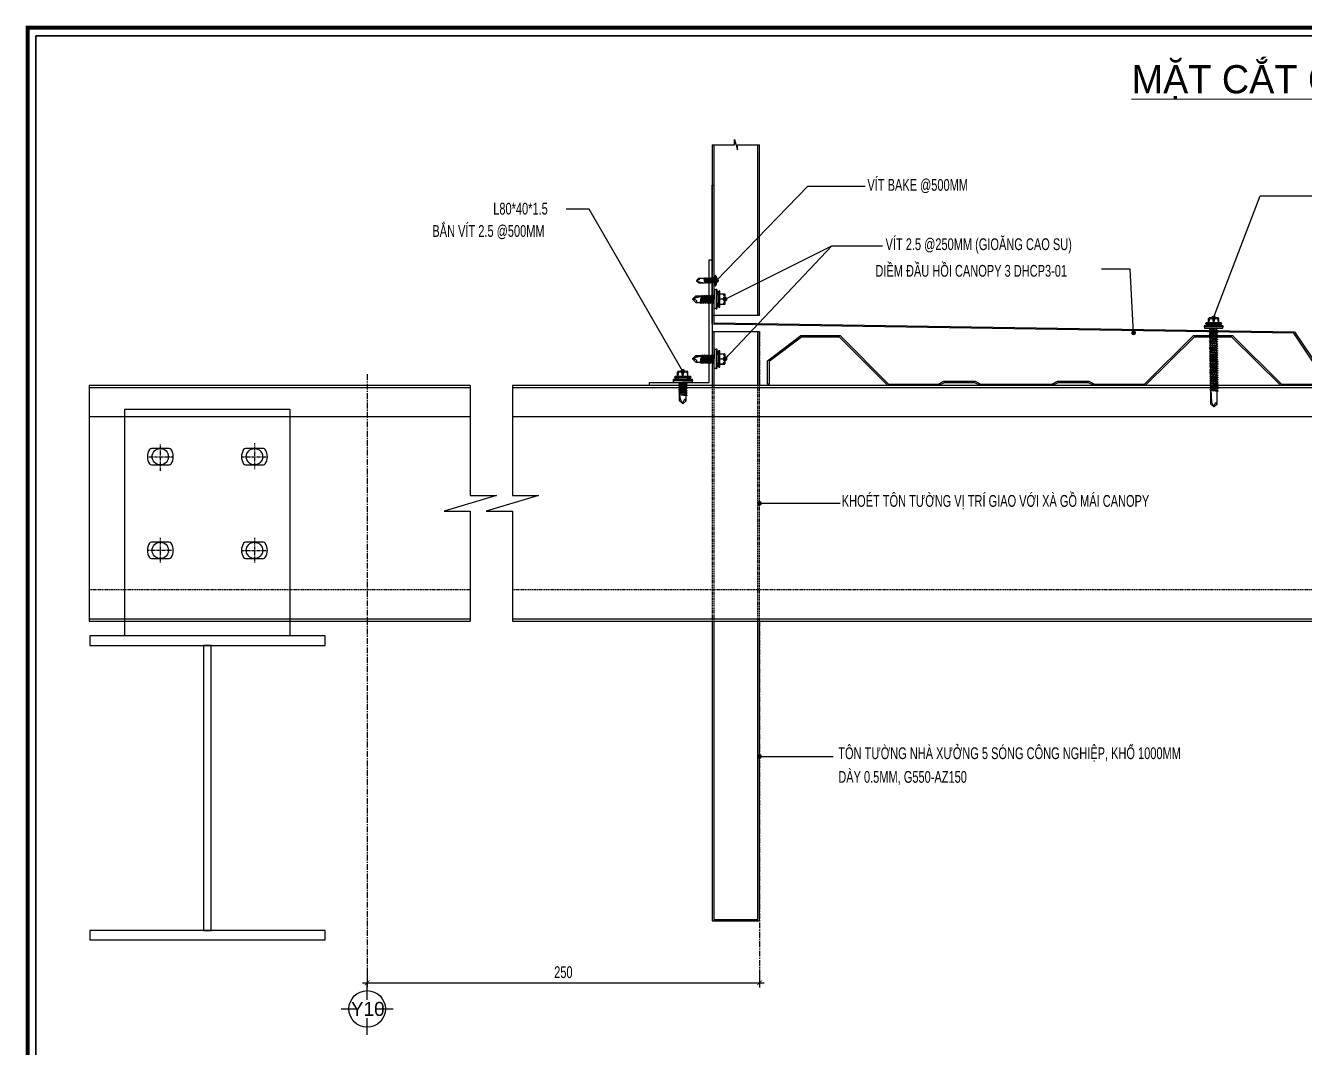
# Model space of a CAD drawing. Header units: inches. Extents: x 2 to 32666, y -5537 to 22.
# Drawn here: x 19033.9 to 19305.5, y -4350.1 to -4133.2 of the extents above; entities that cross this region are included whole.
import ezdxf
from ezdxf.enums import TextEntityAlignment as Align

# ---------------------------------------------------------------- set-up
doc = ezdxf.new("R2010")
doc.units = ezdxf.units.IN
doc.header["$MEASUREMENT"] = 0
for name, pattern in [('CENTER', [2, 1.25, -0.25, 0.25, -0.25]), ('CENTER2', [1.125, 0.75, -0.125, 0.125, -0.125]), ('DASHED2', [0.375, 0.25, -0.125]), ('HIDDEN', [0.375, 0.25, -0.125])]:
    doc.linetypes.add(name, pattern=pattern)
doc.layers.get('Defpoints').update_dxf_attribs({"lineweight": 9})
for name, color, linetype in [('1', 1, 'Continuous'), ('2', 2, 'Continuous'), ('3', 3, 'Continuous'), ('4', 4, 'Continuous'), ('6', 6, 'Continuous'), ('7', 7, 'Continuous'), ('8', 8, 'Continuous'), ('9', 9, 'Continuous'), ('BAO KHUNG', 31, 'Continuous'), ('Co ban', 2, 'Continuous'), ('DIM', 8, 'Continuous'), ('Kyhieu', 7, 'Continuous'), ('STRUCTURE', 1, 'Continuous'), ('Tim truc', 8, 'Continuous')]:
    doc.layers.add(name, color=color, linetype=linetype)
doc.layers.add('_TEXT', color=3, linetype='Continuous', lineweight=13)
doc.layers.add('Cover text', color=7, linetype='Continuous', true_color=0x52370f)
doc.styles.add('AVO', font='VAVOB.TTF')
doc.styles.add('ST1', font='vnshx.shx', dxfattribs={"width": 0.7})
doc.styles.add('ST1H', font='vnshxh.shx', dxfattribs={"width": 0.7})
doc.styles.add('ST3', font='VHAVANB.TTF')
doc.styles.add('TIEU DE', font='Vharialn.ttf')
doc.dimstyles.new('3', dxfattribs={"dimtxt": 2.5, "dimasz": 1, "dimexe": 1, "dimexo": 0, "dimgap": 1, "dimtad": 1, "dimdec": 0, "dimlfac": 3, "dimzin": 0, "dimdsep": 46, "dimtxsty": 'ST1', "dimblk": 'ARCHTICK', "dimcen": 1, "dimdle": 1, "dimclrd": 8, "dimclre": 8, "dimclrt": 3, "dimadec": 0, "dimazin": 0, "dimtfac": 1, "dimtdec": 0, "dimtix": 1, "dimtofl": 0, "dimtmove": 1, "dimatfit": 3, "dimldrblk": 'DOT', "dimfxl": 0.18, "dimtfill": 1, "dimtolj": 1, "dimtzin": 0, "dimlwd": -1, "dimlwe": -1, "dimarcsym": 2})

# ---------------------------------------------------------------- blocks, each defined once
blk = doc.blocks.new('kt kien truc 1')
at = {"layer": '7', "color": 147, "linetype": 'Continuous'}
blk.add_lwpolyline([(12.33, 57.61), (581.67, 57.61), (581.67, 409.19), (12.33, 409.19)], close=True, dxfattribs=at)
at = {"layer": 'BAO KHUNG', "color": 167, "linetype": 'Continuous', "const_width": 0.871}
blk.add_lwpolyline([(10.59, 9.07), (583.41, 9.07), (583.41, 410.93), (10.59, 410.93)], close=True, dxfattribs=at)
at = {"layer": 'Cover text', "ltscale": 0.5, "style": 'TIEU DE'}
for tag, p in [('STT', (555.05, 15.58)), ('TENBANVE', (45.93, 14.6))]:
    blk.add_attdef(tag, text='', height=2, dxfattribs=at).set_placement(p, align=Align.MIDDLE_CENTER)
blk = doc.blocks.new('TRUCVP')
at = {"layer": 'Kyhieu', "color": 1, "linetype": 'Continuous'}
for points in [[(0, 17.5), (0, 50)], [(-50, 0), (-17.5, 0)], [(0, -50), (0, -17.5)], [(17.5, 0), (50, 0)]]:
    blk.add_lwpolyline(points, dxfattribs=at)
at = {"layer": 'Kyhieu', "color": 40, "linetype": 'Continuous'}
blk.add_circle((0, 0), 35, dxfattribs=at)
blk = doc.blocks.new('_ArchTick')
at = {"color": 0, "linetype": 'ByBlock', "const_width": 0.15}
blk.add_lwpolyline([(-0.5, -0.5), (0.5, 0.5)], dxfattribs=at)
blk = doc.blocks.new('*D6379')
at = {"layer": 'Defpoints', "color": 0, "transparency": 16777216}
for p in [(19106.46, -4333.59), (19189.8, -4333.59), (19189.8, -4336.43)]:
    blk.add_point(p, dxfattribs=at)
at = {"layer": 'DIM', "color": 8, "linetype": 'Continuous', "transparency": 16777216}
for p, q in [((19106.46, -4333.59), (19106.46, -4337.43)), ((19189.8, -4333.59), (19189.8, -4337.43)), ((19105.46, -4336.43), (19190.8, -4336.43))]:
    blk.add_line(p, q, dxfattribs=at)
at = {"layer": 'DIM', "color": 8, "transparency": 16777216, "rotation": 180}
blk.add_blockref('_ArchTick', (19106.46, -4336.43), dxfattribs=at)
at = {"layer": 'DIM', "color": 8, "transparency": 16777216}
blk.add_blockref('_ArchTick', (19189.8, -4336.43), dxfattribs=at)
at = {"layer": 'DIM', "color": 3, "transparency": 16777216, "insert": (19148.13, -4334.18), "char_height": 2.5, "attachment_point": 5, "style": 'ST1', "bg_fill": 3, "box_fill_scale": 1.25, "bg_fill_color": 256, "bg_fill_true_color": 13158600, "bg_fill_transparency": 0}
blk.add_mtext('\\A1;250', dxfattribs=at)
blk = doc.blocks.new('_Dot')
at = {"color": 0, "linetype": 'ByBlock', "lineweight": -2}
blk.add_line((-0.5, 0), (-1, 0), dxfattribs=at)
at = {"color": 0, "linetype": 'ByBlock', "const_width": 0.5}
blk.add_lwpolyline([(-0.25, 0, 1), (0.25, 0, 1)], format="xyb", close=True, dxfattribs=at)
blk = doc.blocks.new('HFR-1')
at = {"layer": 'STRUCTURE', "color": 1, "linetype": 'Continuous'}
for p, q in [((-5.5, 0), (5.5, 0)), ((-5.2, 0.8), (-3.4, 1.5)), ((5.2, 0.8), (3.4, 1.5)), ((-2.4, -1.2), (-3, -1.6)), ((-3, -1.6), (-2.4, -1.9)), ((-2.4, -1.9), (-3, -2.3)), ((-3, -2.3), (-2.4, -2.6)), ((-2.4, -2.6), (-3, -3)), ((-3, -3), (-2.4, -3.3)), ((-2.4, -3.3), (-3, -3.7)), ((-3, -3.7), (-2.4, -4.1)), ((-2.4, -4.1), (-3, -4.4)), ((-3, -4.4), (-2.4, -4.8)), ((-2.4, -4.8), (-3, -5.1)), ((-3, -5.1), (-2.4, -5.5)), ((-2.4, -5.5), (-3, -5.8)), ((-3, -5.8), (-2.4, -6.2)), ((-2.4, -6.2), (-3, -6.6)), ((-3, -6.6), (-2.4, -6.9)), ((-2.4, -6.9), (-3, -7.3)), ((-3, -7.3), (-2.4, -7.6)), ((-2.4, -7.6), (-3, -8)), ((-3, -8), (-2.4, -8.3)), ((-2.4, -8.3), (-3, -8.7)), ((-3, -8.7), (-2.4, -9)), ((-2.4, -9), (-3, -9.4)), ((-3, -9.4), (-2.4, -9.7)), ((-2.4, -9.7), (-3, -10.1)), ((-3, -10.1), (-2.4, -10.5)), ((-2.4, -10.5), (-3, -10.8)), ((-3, -10.8), (-2.4, -11.2)), ((-2.4, -11.2), (-3, -11.5)), ((-3, -11.5), (-2.4, -11.9)), ((-2.9, -1.6), (2.9, -1.4)), ((-2.9, -2.3), (2.9, -2.1)), ((-2.9, -3), (2.9, -2.8)), ((-2.9, -3.7), (2.9, -3.6)), ((-2.9, -4.4), (2.9, -4.3)), ((-2.9, -5.1), (2.9, -5)), ((-2.9, -5.9), (2.9, -5.7)), ((-2.9, -6.6), (2.9, -6.4)), ((-2.9, -7.3), (2.9, -7.1)), ((-2.9, -8), (2.9, -7.8)), ((-2.9, -8.7), (2.9, -8.5)), ((-2.9, -9.4), (2.9, -9.2)), ((-2.9, -10.1), (1.5, -10)), ((-2.9, -10.8), (1.3, -10.7)), ((-2.9, -11.5), (0.9, -11.4)), ((-2.5, -17.4), (-2.5, -11.8)), ((2.4, -1.1), (-2.4, -1.2)), ((2.4, -1.8), (-2.4, -1.9)), ((-2.4, -1.9), (2.4, -1.8)), ((-2.4, -2.6), (2.4, -2.5)), ((2.4, -2.5), (-2.4, -2.6)), ((-2.4, -3.3), (2.4, -3.2)), ((2.4, -3.2), (-2.4, -3.3)), ((-2.4, -4.1), (2.4, -3.9)), ((2.4, -3.9), (-2.4, -4.1)), ((-2.4, -4.8), (2.4, -4.6)), ((2.4, -4.6), (-2.4, -4.8)), ((-2.4, -5.5), (2.4, -5.3)), ((2.4, -5.3), (-2.4, -5.5)), ((-2.4, -6.2), (2.4, -6)), ((2.4, -6), (-2.4, -6.2)), ((-2.4, -6.9), (2.4, -6.8)), ((2.4, -6.8), (-2.4, -6.9)), ((-2.4, -7.6), (2.4, -7.5)), ((2.4, -7.5), (-2.4, -7.6)), ((-2.4, -8.3), (2.4, -8.2)), ((2.4, -8.2), (-2.4, -8.3)), ((-2.4, -9), (2.4, -8.9)), ((2.4, -8.9), (-2.4, -9)), ((-2.4, -9.7), (2.4, -9.6)), ((2.4, -9.6), (-2.4, -9.7)), ((1.4, -10.3), (-2.4, -10.5)), ((-2.4, -10.5), (1.4, -10.3)), ((-2.4, -11.2), (1.1, -11.1)), ((1.1, -11.1), (-2.4, -11.2)), ((-2.4, -11.9), (0.4, -11.8)), ((1.6, -16.1), (2.3, -10.2)), ((2.2, -10), (2.9, -10)), ((2.2, -11), (2.4, -11)), ((2.4, -11), (2.2, -11)), ((2.2, -11.4), (2.9, -11.4)), ((2.2, -11.7), (2.4, -11.7)), ((2.4, -10.3), (2.3, -10.3)), ((2.3, -10.3), (2.4, -10.3)), ((2.3, -10.7), (2.9, -10.7)), ((2.9, -1.4), (2.4, -1.1)), ((2.4, -1.8), (2.9, -1.4)), ((2.9, -2.1), (2.4, -1.8)), ((2.4, -2.5), (2.9, -2.1)), ((2.9, -2.8), (2.4, -2.5)), ((2.4, -3.2), (2.9, -2.8)), ((2.9, -3.6), (2.4, -3.2)), ((2.4, -3.9), (2.9, -3.6)), ((2.9, -4.3), (2.4, -3.9)), ((2.4, -4.6), (2.9, -4.3)), ((2.9, -5), (2.4, -4.6)), ((2.4, -5.3), (2.9, -5)), ((2.9, -5.7), (2.4, -5.3)), ((2.4, -6), (2.9, -5.7)), ((2.9, -6.4), (2.4, -6)), ((2.4, -6.8), (2.9, -6.4)), ((2.9, -7.1), (2.4, -6.8)), ((2.4, -7.5), (2.9, -7.1)), ((2.9, -7.8), (2.4, -7.5)), ((2.4, -8.2), (2.9, -7.8)), ((2.9, -8.5), (2.4, -8.2)), ((2.4, -8.9), (2.9, -8.5)), ((2.9, -9.2), (2.4, -8.9)), ((2.4, -9.6), (2.9, -9.2)), ((2.9, -10), (2.4, -9.6)), ((2.4, -10.3), (2.9, -10)), ((2.9, -10.7), (2.4, -10.3)), ((2.4, -11), (2.9, -10.7)), ((2.9, -11.4), (2.4, -11)), ((2.4, -11.7), (2.9, -11.4)), ((2.5, -17.4), (2.5, -11.7)), ((-2.5, -17.4), (-2, -16.7)), ((-2.5, -17.4), (-0.2, -19.7)), ((-1, -16.7), (0.2, -19.7)), ((0.1, -19.4), (1.2, -17.3)), ((0.2, -19.7), (2.5, -17.4))]:
    blk.add_line(p, q, dxfattribs=at)
at = {"layer": 'STRUCTURE', "color": 1, "linetype": 'Continuous', "ltscale": 8}
for p in [(-3.4, 1.5), (3.4, 1.5)]:
    blk.add_line(p, (0, 1.5), dxfattribs=at)
at = {"layer": 'STRUCTURE', "color": 1, "linetype": 'DASHED2'}
for p in [(-1.9, 1.5), (1.9, 1.5)]:
    blk.add_line(p, (0, 0), dxfattribs=at)
at = {"layer": 'STRUCTURE', "color": 1, "linetype": 'Continuous', "ltscale": 8}
for centre, start, end in [((-4.7, 0.2), 130.41, 194.8062), ((4.7, 0.2), 345.1938, 49.59)]:
    blk.add_arc(centre, 0.801, start, end, dxfattribs=at)
at = {"layer": 'STRUCTURE', "color": 1, "linetype": 'Continuous'}
for centre, radius, start, end in [((-7.3, -9), 9.14, 58.065, 78.8402), ((5.1, -3.8), 3.83, 84.2039, 134.3621), ((-0.5, -10.1), 1.93, 296.6041, 355.3922), ((1.9, -10.3), 0.444, 15.9762, 172.6971), ((-1.5, -17.1), 0.59, 34.2302, 144.5641), ((0, -19.4), 0.331, 231.6348, 305.4287), ((-0.6, -16), 2.2, 324.0048, 357.8268)]:
    blk.add_arc(centre, radius, start, end, dxfattribs=at)
blk = doc.blocks.new('Short_Self_drilling')
at = {"layer": 'STRUCTURE', "color": 1, "linetype": 'Continuous'}
for p, q in [((6.43, 1.74), (-6.43, 1.73)), ((5.14, 3.76), (-5.14, 3.75)), ((-2.57, 2.9), (-5.14, 2.9)), ((-3.43, 3.75), (-3.43, 6.75)), ((3, 7.19), (-3, 7.18)), ((2.57, 2.9), (-2.57, 2.9)), ((-2.14, 2.8), (-2.14, 2.9)), ((6.25, 0), (0, 0)), ((2.15, 2.8), (2.15, 2.9)), ((2.16, -0.5), (2.15, 0.01)), ((5.14, 2.9), (2.57, 2.9)), ((3.43, 3.76), (3.42, 6.76)), ((2.99, -1.17), (-2.7, -0.23)), ((2.99, -2.7), (-2.7, -1.76)), ((2.99, -4.23), (-2.7, -3.28)), ((2.99, -5.75), (-2.7, -4.81)), ((2.99, -7.28), (-2.7, -6.33)), ((-1.91, -7.99), (-2.7, -7.86)), ((-2.14, -1.38), (-2.14, -0.87)), ((-2.14, -2.91), (-2.14, -2.39)), ((-2.14, -4.43), (-2.14, -3.92)), ((-2.13, -5.96), (-2.14, -5.44)), ((-2.14, -12.33), (-2.14, -8.48)), ((-2.13, -7.49), (-2.13, -6.97)), ((3, -8.8), (-1.14, -8.12)), ((2.16, -2.03), (2.16, -1.51)), ((2.16, -3.55), (2.16, -3.04)), ((2.16, -5.08), (2.16, -4.56)), ((2.16, -6.6), (2.16, -6.09)), ((2.16, -8.13), (2.16, -7.61)), ((2.15, -12.31), (2.15, -9.14))]:
    blk.add_line(p, q, dxfattribs=at)
blk.add_lwpolyline([(6.43, 1.31), (6.43, 1.74), (2.14, 2.81), (-2.14, 2.8), (-6.43, 1.73), (-6.43, 1.3)], close=True, dxfattribs=at)
for points in [[(-6.43, 1.3, -0.088869), (-6.25, 0), (0, 0)], [(-0.13, 3.76), (-0.33, 6.23, 0.338878), (-3.14, 6.23), (-3.33, 3.75)], [(3.3, 3.76), (3.1, 6.23, 0.338878), (0.29, 6.23), (0.1, 3.76)], [(-0.08, -14.04), (-1.04, -12.24, -0.148657), (-1.4, -11.2), (-1.95, -7.72, -0.815006), (-1.21, -7.77, 0.150833), (-0.85, -8.68)], [(2.15, -12.31), (0.17, -14.24, -0.333596), (-0.17, -14.24), (-2.14, -12.33)], [(2.15, -12.31), (1.71, -11.7, 0.52242), (0.88, -11.71), (-0.17, -14.24)]]:
    blk.add_lwpolyline(points, format="xyb", dxfattribs=at)
for points in [[(2.99, -1.17), (2.16, -1.51), (-2.14, -0.85), (-2.7, -0.23), (-2.36, 0)], [(2.99, -2.7), (2.16, -3.04), (-2.14, -2.37), (-2.7, -1.76), (-2.14, -1.38), (2.16, -2.03), (2.99, -2.7)], [(2.99, -4.23), (2.16, -4.56), (-2.14, -3.9), (-2.7, -3.28), (-2.14, -2.91), (2.16, -3.55), (2.99, -4.23)], [(2.99, -5.75), (2.16, -6.09), (-2.14, -5.43), (-2.7, -4.81), (-2.14, -4.43), (2.16, -5.08), (2.99, -5.75)], [(2.99, -7.28), (2.16, -7.62), (-2.14, -6.95), (-2.7, -6.33), (-2.13, -5.96), (2.16, -6.6), (2.99, -7.28)], [(-1.82, -8.53), (-2.14, -8.48), (-2.7, -7.86), (-2.13, -7.49), (-1.83, -7.53)], [(-1.26, -7.62), (2.16, -8.13), (3, -8.8)], [(-1.18, 0), (2.16, -0.5), (2.99, -1.17)], [(3, -8.8), (2.16, -9.14), (-0.85, -8.68)]]:
    blk.add_lwpolyline(points, dxfattribs=at)
for centre, radius, start, end in [((-4.99, 3.32), 0.455, 109.79487, 250.26739), ((-3, 6.75), 0.429, 90.03113, 180.03113), ((3, 6.76), 0.429, 0.03113, 90.03113), ((5.07, 3.33), 0.435, 279.72757, 80.33469), ((9.99, 0.17), 3.74, 162.29632, 182.61031)]:
    blk.add_arc(centre, radius, start, end, dxfattribs=at)
blk = doc.blocks.new('A$C26A6701F')
at = {"layer": 'STRUCTURE', "color": 1, "linetype": 'Continuous'}
for p, q in [((0, 17.21), (1.33, 17.54)), ((0, 17.08), (0, 17.21)), ((0, 17.21), (4, 17.21)), ((4, 17.08), (0, 17.08)), ((3.94, 16.71), (0.06, 16.71)), ((0.4, 17.84), (3.6, 17.84)), ((0.4, 17.57), (1.2, 17.57)), ((0.93, 17.84), (0.93, 18.77)), ((0.97, 17.84), (1.03, 18.61)), ((1.07, 18.91), (2.93, 18.91)), ((1.19, 16.71), (1.14, 16.67)), ((1.14, 16.67), (1.4, 16.71)), ((1.14, 16.67), (1.4, 16.56)), ((1.14, 16.2), (2.91, 16.47)), ((1.4, 16.4), (1.14, 16.2)), ((1.2, 17.57), (2.8, 17.57)), ((1.33, 17.54), (1.33, 17.57)), ((1.33, 17.54), (2.67, 17.54)), ((1.4, 16.56), (2.42, 16.71)), ((2.71, 16.59), (1.4, 16.4)), ((1.4, 16.4), (1.4, 16.56)), ((1.91, 18.61), (1.97, 17.84)), ((2.04, 17.84), (2.1, 18.61)), ((2.67, 17.54), (2.67, 17.57)), ((2.67, 17.54), (4, 17.21)), ((2.71, 16.59), (2.71, 16.71)), ((2.71, 16.59), (2.91, 16.47)), ((2.73, 16.28), (2.91, 16.47)), ((2.8, 17.57), (3.6, 17.57)), ((2.97, 18.61), (3.04, 17.84)), ((3.07, 17.84), (3.07, 18.77)), ((4, 17.21), (4, 17.08)), ((1.12, 14.3), (2.9, 14.57)), ((1.39, 14.5), (1.12, 14.3)), ((1.12, 14.3), (1.38, 14.19)), ((1.12, 13.82), (2.9, 14.1)), ((1.39, 14.03), (1.12, 13.82)), ((1.12, 13.82), (1.38, 13.72)), ((1.12, 13.35), (2.89, 13.63)), ((1.13, 15.25), (2.9, 15.52)), ((1.39, 15.45), (1.13, 15.25)), ((1.13, 15.25), (1.39, 15.14)), ((1.13, 14.77), (2.9, 15.05)), ((1.39, 14.98), (1.13, 14.77)), ((1.13, 14.77), (1.39, 14.66)), ((1.14, 16.2), (1.39, 16.09)), ((1.14, 15.72), (2.91, 16)), ((1.4, 15.93), (1.14, 15.72)), ((1.14, 15.72), (1.39, 15.61)), ((1.38, 14.19), (2.72, 14.38)), ((1.38, 14.03), (1.38, 14.19)), ((1.38, 13.72), (2.72, 13.91)), ((2.69, 13.74), (1.38, 13.56)), ((1.38, 13.56), (1.38, 13.72)), ((1.39, 16.09), (2.73, 16.28)), ((1.39, 15.93), (1.39, 16.09)), ((1.39, 15.61), (2.73, 15.81)), ((2.7, 15.64), (1.39, 15.45)), ((1.39, 15.45), (1.39, 15.61)), ((1.39, 15.14), (2.73, 15.33)), ((2.7, 15.16), (1.39, 14.98)), ((1.39, 14.98), (1.39, 15.14)), ((1.39, 14.66), (2.73, 14.86)), ((2.7, 14.69), (1.39, 14.5)), ((1.39, 14.5), (1.39, 14.67)), ((2.7, 14.21), (1.39, 14.03)), ((2.71, 16.11), (1.4, 15.93)), ((2.69, 13.74), (2.69, 13.91)), ((2.69, 13.74), (2.89, 13.63)), ((2.7, 15.64), (2.7, 15.8)), ((2.7, 15.64), (2.9, 15.52)), ((2.7, 15.16), (2.7, 15.33)), ((2.7, 15.16), (2.9, 15.05)), ((2.7, 14.69), (2.7, 14.85)), ((2.7, 14.69), (2.9, 14.57)), ((2.7, 14.21), (2.7, 14.38)), ((2.7, 14.21), (2.9, 14.1)), ((2.71, 16.11), (2.71, 16.28)), ((2.71, 16.11), (2.91, 16)), ((2.72, 14.38), (2.9, 14.57)), ((2.72, 13.91), (2.9, 14.1)), ((2.72, 13.44), (2.89, 13.63)), ((2.73, 15.81), (2.91, 16)), ((2.73, 15.33), (2.9, 15.52)), ((2.73, 14.86), (2.9, 15.05)), ((1.09, 10.98), (2.86, 11.25)), ((1.35, 11.18), (1.09, 10.98)), ((1.09, 10.98), (1.35, 10.87)), ((1.1, 11.93), (2.88, 12.2)), ((1.36, 12.13), (1.1, 11.93)), ((1.1, 11.93), (1.36, 11.82)), ((1.1, 11.45), (2.87, 11.73)), ((1.36, 11.66), (1.1, 11.45)), ((1.1, 11.45), (1.36, 11.34)), ((1.11, 12.88), (2.89, 13.15)), ((1.38, 13.08), (1.11, 12.88)), ((1.11, 12.88), (1.37, 12.77)), ((1.11, 12.4), (2.88, 12.68)), ((1.37, 12.61), (1.11, 12.4)), ((1.11, 12.4), (1.37, 12.29)), ((1.38, 13.56), (1.12, 13.35)), ((1.12, 13.35), (1.38, 13.24)), ((2.66, 11.37), (1.35, 11.18)), ((1.35, 11.18), (1.36, 11.34)), ((1.35, 10.87), (2.69, 11.06)), ((2.66, 10.89), (1.35, 10.71)), ((1.35, 10.71), (1.35, 10.87)), ((2.68, 12.32), (1.36, 12.13)), ((1.36, 11.82), (2.7, 12.01)), ((2.67, 11.84), (1.36, 11.66)), ((1.36, 11.66), (1.36, 11.82)), ((1.36, 11.34), (2.7, 11.54)), ((1.37, 12.77), (2.71, 12.96)), ((2.68, 12.79), (1.37, 12.61)), ((1.37, 12.61), (1.37, 12.77)), ((1.37, 12.29), (2.71, 12.49)), ((1.37, 12.13), (1.37, 12.29)), ((1.38, 13.24), (2.72, 13.44)), ((2.69, 13.27), (1.38, 13.08)), ((1.38, 13.24), (1.38, 13.08)), ((2.66, 11.37), (2.67, 11.53)), ((2.66, 11.37), (2.86, 11.25)), ((2.66, 10.89), (2.67, 11.06)), ((2.66, 10.89), (2.86, 10.78)), ((2.67, 11.84), (2.67, 12.01)), ((2.67, 11.84), (2.87, 11.73)), ((2.68, 12.79), (2.68, 12.96)), ((2.68, 12.79), (2.88, 12.68)), ((2.68, 12.32), (2.68, 12.48)), ((2.68, 12.32), (2.88, 12.2)), ((2.69, 13.43), (2.69, 13.27)), ((2.69, 13.27), (2.89, 13.15)), ((2.69, 11.06), (2.86, 11.25)), ((2.7, 12.01), (2.88, 12.2)), ((2.7, 11.54), (2.87, 11.73)), ((2.71, 12.96), (2.89, 13.15)), ((2.71, 12.49), (2.88, 12.68)), ((1.06, 8.13), (2.84, 8.41)), ((1.33, 8.34), (1.06, 8.13)), ((1.07, 8.6), (2.84, 8.88)), ((1.33, 8.81), (1.07, 8.6)), ((1.07, 8.6), (1.33, 8.5)), ((1.08, 9.55), (2.86, 9.83)), ((1.34, 9.76), (1.08, 9.55)), ((1.08, 9.55), (1.34, 9.45)), ((1.08, 9.08), (2.85, 9.36)), ((1.34, 9.29), (1.08, 9.08)), ((1.08, 9.08), (1.34, 8.97)), ((1.09, 10.5), (2.86, 10.78)), ((1.35, 10.71), (1.09, 10.5)), ((1.09, 10.5), (1.35, 10.39)), ((1.09, 10.03), (2.86, 10.3)), ((1.35, 10.23), (1.09, 10.03)), ((1.09, 10.03), (1.34, 9.92)), ((1.32, 8.02), (2.66, 8.22)), ((2.64, 9), (1.33, 8.81)), ((1.33, 8.81), (1.34, 8.97)), ((1.33, 8.5), (2.67, 8.69)), ((2.64, 8.52), (1.33, 8.34)), ((1.33, 8.34), (1.33, 8.5)), ((1.34, 9.92), (2.68, 10.11)), ((2.65, 9.95), (1.34, 9.76)), ((1.34, 9.92), (1.34, 9.76)), ((1.34, 9.45), (2.68, 9.64)), ((2.65, 9.47), (1.34, 9.29)), ((1.34, 9.29), (1.34, 9.45)), ((1.34, 8.97), (2.67, 9.17)), ((1.35, 10.39), (2.69, 10.59)), ((2.66, 10.42), (1.35, 10.23)), ((1.35, 10.23), (1.35, 10.39)), ((2.63, 8.05), (2.63, 8.21)), ((2.64, 9), (2.64, 9.16)), ((2.64, 9), (2.84, 8.88)), ((2.64, 8.52), (2.64, 8.69)), ((2.64, 8.52), (2.84, 8.41)), ((2.65, 10.1), (2.65, 9.95)), ((2.65, 9.95), (2.86, 9.83)), ((2.65, 9.47), (2.65, 9.64)), ((2.65, 9.47), (2.85, 9.36)), ((2.66, 10.42), (2.66, 10.58)), ((2.66, 10.42), (2.86, 10.3)), ((2.66, 8.22), (2.84, 8.41)), ((2.67, 9.17), (2.85, 9.36)), ((2.67, 8.69), (2.84, 8.88)), ((2.68, 10.11), (2.86, 10.3)), ((2.68, 9.64), (2.86, 9.83)), ((2.69, 10.59), (2.86, 10.78)), ((1.04, 5.76), (2.81, 6.03)), ((1.3, 5.96), (1.04, 5.76)), ((1.04, 5.76), (1.3, 5.65)), ((1.04, 5.28), (2.81, 5.56)), ((1.3, 5.49), (1.04, 5.28)), ((1.05, 6.71), (2.83, 6.98)), ((1.31, 6.91), (1.05, 6.71)), ((1.05, 6.71), (1.31, 6.6)), ((1.05, 6.23), (2.82, 6.51)), ((1.31, 6.44), (1.05, 6.23)), ((1.05, 6.23), (1.31, 6.12)), ((1.06, 8.13), (1.32, 8.02)), ((1.06, 7.65), (2.83, 7.93)), ((1.32, 7.86), (1.06, 7.65)), ((1.06, 7.65), (1.32, 7.55)), ((1.06, 7.18), (2.83, 7.46)), ((1.32, 7.39), (1.06, 7.18)), ((1.06, 7.18), (1.32, 7.07)), ((2.61, 6.15), (1.3, 5.96)), ((1.3, 5.96), (1.31, 6.12)), ((1.3, 5.65), (2.64, 5.84)), ((2.61, 5.67), (1.3, 5.49)), ((1.3, 5.49), (1.3, 5.65)), ((2.63, 7.1), (1.31, 6.91)), ((1.31, 6.6), (2.65, 6.79)), ((2.62, 6.62), (1.31, 6.44)), ((1.31, 6.44), (1.31, 6.6)), ((1.31, 6.12), (2.64, 6.32)), ((2.63, 8.05), (1.32, 7.86)), ((1.32, 7.86), (1.32, 8.02)), ((1.32, 7.55), (2.66, 7.74)), ((2.63, 7.57), (1.32, 7.39)), ((1.32, 7.39), (1.32, 7.55)), ((1.32, 7.07), (2.66, 7.27)), ((1.32, 6.91), (1.32, 7.07)), ((2.61, 6.15), (2.62, 6.31)), ((2.61, 6.15), (2.81, 6.03)), ((2.61, 5.67), (2.61, 5.84)), ((2.61, 5.67), (2.81, 5.56)), ((2.62, 6.62), (2.62, 6.79)), ((2.62, 6.62), (2.82, 6.51)), ((2.63, 8.05), (2.83, 7.93)), ((2.63, 7.57), (2.63, 7.74)), ((2.63, 7.57), (2.83, 7.46)), ((2.63, 7.1), (2.63, 7.26)), ((2.63, 7.1), (2.83, 6.98)), ((2.63, 5.37), (2.81, 5.56)), ((2.64, 6.32), (2.82, 6.51)), ((2.64, 5.84), (2.81, 6.03)), ((2.65, 6.79), (2.83, 6.98)), ((2.66, 7.74), (2.83, 7.93)), ((2.66, 7.27), (2.83, 7.46)), ((1.02, 3.86), (2.8, 4.14)), ((1.28, 4.07), (1.02, 3.86)), ((1.02, 3.86), (1.28, 3.75)), ((1.28, 3.59), (1.02, 3.38)), ((1.02, 3.38), (2.31, 3.59)), ((1.02, 3.38), (1.28, 3.28)), ((1.03, 4.81), (2.81, 5.09)), ((1.29, 5.02), (1.03, 4.81)), ((1.03, 4.81), (1.29, 4.7)), ((1.03, 4.33), (2.8, 4.61)), ((1.29, 4.54), (1.03, 4.33)), ((1.03, 4.33), (1.28, 4.23)), ((1.04, 5.28), (1.29, 5.17)), ((1.27, 0.62), (1.28, 3.28)), ((1.28, 4.23), (2.62, 4.42)), ((2.62, 4.25), (1.28, 4.07)), ((1.28, 4.07), (1.28, 4.23)), ((1.28, 3.75), (2.62, 3.95)), ((1.28, 3.59), (1.28, 3.75)), ((2.35, 3.74), (1.28, 3.59)), ((1.28, 3.28), (2.21, 3.41)), ((1.29, 5.17), (2.63, 5.37)), ((2.6, 5.2), (1.29, 5.02)), ((1.29, 5.01), (1.29, 5.17)), ((1.29, 4.7), (2.63, 4.9)), ((2.6, 4.72), (1.29, 4.54)), ((1.29, 4.54), (1.29, 4.7)), ((2.38, 0.96), (2.56, 3.71)), ((2.62, 3.78), (2.52, 3.77)), ((2.52, 3.46), (2.61, 3.47)), ((2.54, 3.62), (2.79, 3.66)), ((2.6, 5.2), (2.61, 5.36)), ((2.6, 5.2), (2.81, 5.09)), ((2.6, 4.72), (2.6, 4.89)), ((2.6, 4.72), (2.8, 4.61)), ((2.6, 0.61), (2.61, 3.47)), ((2.61, 3.47), (2.79, 3.66)), ((2.62, 4.42), (2.8, 4.61)), ((2.62, 4.25), (2.62, 4.41)), ((2.8, 4.14), (2.62, 4.25)), ((2.62, 3.95), (2.8, 4.14)), ((2.62, 3.78), (2.62, 3.95)), ((2.79, 3.66), (2.62, 3.78)), ((2.63, 4.9), (2.81, 5.09)), ((1.27, 0.62), (1.41, 0.81)), ((1.27, 0.62), (1.88, 0.02)), ((1.67, 0.81), (1.98, 0.02)), ((1.96, 0.08), (2.26, 0.64)), ((1.98, 0.02), (2.6, 0.61))]:
    blk.add_line(p, q, dxfattribs=at)
for centre, major_axis, ratio, start_param, end_param in [((-1.11, 16.72), (-0.822, 0.822), 1, 3.915086, 4.236522), ((0.42, 17.71), (0.0956, 0.0956), 1, 0.954633, 3.757756), ((1.07, 18.77), (-0.0943, 0.0943), 1, -0.785398, 0.785398), ((1.47, 18.04), (0.508, 0.508), 1, 0.131933, 1.438864), ((2.54, 18.04), (0.508, 0.508), 1, 0.131933, 1.438864), ((2.93, 18.77), (-0.0943, 0.0943), 1, 3.926991, 5.497787), ((3.55, 17.71), (-0.1, 0.1), 1, 2.701137, 5.152845), ((5.1, 16.72), (-1.15, 0.17), 0.90746, -0.177273, 0.177273), ((1.82, 3.74), (0.363, 0.363), 1, 4.808661, 5.407478), ((2.44, 3.68), (0.0836, 0.0836), 1, 5.766736, 8.502032), ((1.54, 0.72), (0.111, 0.111), 1, 6.085329, 8.011019), ((1.93, 0.09), (0.0625, 0.0625), 1, 3.247504, 4.535451), ((1.79, 0.99), (0.416, 0.416), 1, 4.859665, 5.449971)]:
    blk.add_ellipse(centre, major_axis=major_axis, ratio=ratio, start_param=start_param, end_param=end_param, dxfattribs=at)

msp = doc.modelspace()

# ---------------------------------------------------------------- linework, layer by layer
at = {"color": 3, "ltscale": 15}
msp.add_lwpolyline([(19311.2575, -4209.6052), (19300.5071, -4209.6052), (19290.122, -4199.2881), (19282.0635, -4199.2881), (19271.6784, -4209.6052), (19260.8425, -4209.6052), (19259.6346, -4209.0061), (19253.1346, -4209.0061), (19251.9267, -4209.6052), (19236.7365, -4209.6052), (19235.5285, -4209.0061), (19229.0285, -4209.0061), (19227.8206, -4209.6052), (19217.0694, -4209.6052), (19206.7623, -4199.2881), (19198.6797, -4199.2881), (19191.8335, -4204.5046), (19191.8335, -4209.3357), (19191.5001, -4209.3357), (19191.5001, -4204.3395), (19198.5671, -4198.9547), (19206.9005, -4198.9547), (19217.2076, -4209.2718), (19227.7425, -4209.2718), (19228.9504, -4208.6728), (19235.6066, -4208.6728), (19236.8146, -4209.2718), (19251.8485, -4209.2718), (19253.0565, -4208.6728), (19259.7127, -4208.6728), (19260.9207, -4209.2718), (19271.5409, -4209.2718), (19281.9261, -4198.9547), (19290.2594, -4198.9547), (19300.6445, -4209.2718), (19311.1793, -4209.2718)], dxfattribs=at)
at = {"layer": '1'}
for points in [[(19047.534, -4264.7718), (19097.534, -4264.7718), (19097.534, -4262.7718), (19047.534, -4262.7718)], [(19071.7007, -4325.2956), (19073.3674, -4325.2956), (19073.3674, -4264.7718), (19071.7007, -4264.7718)], [(19047.534, -4327.2956), (19097.534, -4327.2956), (19097.534, -4325.2956), (19047.534, -4325.2956)]]:
    msp.add_lwpolyline(points, close=True, dxfattribs=at)
at = {"layer": '2'}
for points in [[(19128.3708, -4209.6052), (19047.4613, -4209.6052), (19047.4613, -4259.6052), (19128.3708, -4259.6052)], [(19329.0387, -4209.6052), (19137.3002, -4209.6052)], [(19128.3708, -4210.1052), (19047.4613, -4210.1052)], [(19329.0387, -4210.1052), (19137.3002, -4210.1052)], [(19047.4613, -4259.1052), (19128.3708, -4259.1052)], [(19137.3002, -4259.1052), (19329.0387, -4259.1052)], [(19137.3002, -4259.6052), (19329.0387, -4259.6052)]]:
    msp.add_lwpolyline(points, dxfattribs=at)
at = {"layer": '2', "ltscale": 50}
for points in [[(19128.3708, -4216.2718), (19047.4613, -4216.2718)], [(19329.0387, -4216.2718), (19137.3002, -4216.2718)]]:
    msp.add_lwpolyline(points, dxfattribs=at)
at = {"layer": '3'}
for p, q in [((19179.7591, -4194.6363), (19189.798, -4194.6363)), ((19179.7591, -4198.1264), (19189.798, -4198.1264))]:
    msp.add_line(p, q, dxfattribs=at)
for points in [[(19179.7591, -4158.4536), (19179.7591, -4209.6052)], [(19180.0925, -4158.4536), (19180.0925, -4194.6363)], [(19189.4647, -4194.6363), (19189.4647, -4158.4536)], [(19189.798, -4194.6363), (19189.798, -4158.4536)], [(19180.0925, -4198.1264), (19180.0925, -4209.6052)], [(19189.4647, -4209.6052), (19189.4647, -4198.1264)], [(19189.798, -4209.6052), (19189.798, -4198.1264)], [(19179.7591, -4259.6052), (19179.7591, -4323.2835), (19189.798, -4323.2835), (19189.798, -4259.6052)], [(19180.0925, -4259.6052), (19180.0925, -4322.9502), (19189.4647, -4322.9502), (19189.4647, -4259.6052)]]:
    msp.add_lwpolyline(points, dxfattribs=at)
at = {"layer": '4'}
for points in [[(19166.4258, -4208.9385), (19179.0925, -4208.9385), (19179.0925, -4182.9169), (19179.7591, -4182.9169), (19179.7591, -4209.6052), (19166.4258, -4209.6052)], [(19090.034, -4262.7718), (19055.034, -4262.7718), (19055.034, -4214.6052), (19090.034, -4214.6052)]]:
    msp.add_lwpolyline(points, close=True, dxfattribs=at)
at = {"layer": '6'}
msp.add_lwpolyline([(19310.5155, -4209.2729), (19303.2501, -4198.5014), (19179.7591, -4196.5892), (19179.7591, -4167.0734), (19180.0925, -4167.0734), (19180.0925, -4196.261), (19303.4292, -4198.1708), (19310.7919, -4209.0865)], close=True, dxfattribs=at)
at = {"layer": '8', "linetype": 'HIDDEN'}
for points in [[(19047.4613, -4252.9385), (19128.3708, -4252.9385)], [(19137.3002, -4252.9385), (19329.0387, -4252.9385)]]:
    msp.add_lwpolyline(points, dxfattribs=at)
at = {"layer": '9', "linetype": 'HIDDEN'}
for points in [[(19179.7591, -4259.6052), (19189.798, -4259.6052), (19189.798, -4209.6052), (19179.7591, -4209.6052)], [(19180.0925, -4259.6052), (19189.4647, -4259.6052), (19189.4647, -4209.6052), (19180.0925, -4209.6052)]]:
    msp.add_lwpolyline(points, close=True, dxfattribs=at)
at = {"layer": 'Co ban', "color": 71}
for points in [[(19060.2347, -4226.2073, 0.25273132), (19060.6527, -4226.4331), (19064.4153, -4226.4331, 0.25273132), (19064.8334, -4226.2073, 0.29874262), (19064.8334, -4223.1904, 0.25273132), (19064.4153, -4222.9647), (19060.6527, -4222.9647, 0.25273132), (19060.2347, -4223.1904, 0.29874262)], [(19080.2347, -4226.2073, 0.25273132), (19080.6527, -4226.4331), (19084.4153, -4226.4331, 0.25273132), (19084.8334, -4226.2073, 0.29874262), (19084.8334, -4223.1904, 0.25273132), (19084.4153, -4222.9647), (19080.6527, -4222.9647, 0.25273132), (19080.2347, -4223.1904, 0.29874262)], [(19060.2347, -4246.1136, 0.25273132), (19060.6527, -4246.3394), (19064.4153, -4246.3394, 0.25273132), (19064.8334, -4246.1136, 0.29874262), (19064.8334, -4243.0967, 0.25273132), (19064.4153, -4242.871), (19060.6527, -4242.871, 0.25273132), (19060.2347, -4243.0967, 0.29874262)], [(19080.2347, -4246.1136, 0.25273132), (19080.6527, -4246.3394), (19084.4153, -4246.3394, 0.25273132), (19084.8334, -4246.1136, 0.29874262), (19084.8334, -4243.0967, 0.25273132), (19084.4153, -4242.871), (19080.6527, -4242.871, 0.25273132), (19080.2347, -4243.0967, 0.29874262)]]:
    msp.add_lwpolyline(points, format="xyb", close=True, dxfattribs=at)
for centre in [(19062.534, -4224.6989), (19082.534, -4224.6989), (19062.534, -4244.6052), (19082.534, -4244.6052)]:
    msp.add_circle(centre, 1.7342, dxfattribs=at)
at = {"layer": 'DIM', "color": 5, "linetype": 'CENTER2', "ltscale": 0.1}
for p, q in [((19062.534, -4222.0355), (19062.534, -4224.8622)), ((19062.534, -4222.0355), (19062.534, -4227.7701)), ((19082.534, -4221.8481), (19082.534, -4227.3622)), ((19082.534, -4221.8481), (19082.534, -4227.3622)), ((19059.8707, -4224.6989), (19065.1973, -4224.6989)), ((19079.8707, -4224.6989), (19085.1973, -4224.6989)), ((19079.8707, -4224.6989), (19085.1973, -4224.6989)), ((19062.534, -4241.9418), (19062.534, -4247.2685)), ((19062.534, -4241.9418), (19062.534, -4247.2685)), ((19082.534, -4241.9418), (19082.534, -4247.2685)), ((19082.534, -4241.9418), (19082.534, -4247.2685)), ((19065.1973, -4244.6052), (19059.8707, -4244.6052)), ((19065.1973, -4244.6052), (19059.8707, -4244.6052)), ((19079.8707, -4244.6052), (19085.1973, -4244.6052)), ((19079.8707, -4244.6052), (19085.1973, -4244.6052))]:
    msp.add_line(p, q, dxfattribs=at)
at = {"layer": 'DIM'}
msp.add_lwpolyline([(19036.1005, -4135.3349), (19605.4384, -4135.3349), (19605.4384, -4486.9148), (19036.1005, -4486.9148)], close=True, dxfattribs=at)
msp.add_lwpolyline([(19036.1005, -4135.3349), (19605.4384, -4135.3349), (19605.4384, -4486.9148), (19036.1005, -4486.9148)], close=True, dxfattribs=at)
for points in [[(19179.7591, -4158.4536), (19184.4439, -4158.4536), (19184.4439, -4157.3382), (19185.1132, -4159.5691), (19185.1132, -4158.4536), (19189.798, -4158.4536)], [(19128.3708, -4209.6052), (19128.3708, -4232.9385), (19133.9263, -4232.9385), (19122.8152, -4236.2718), (19128.3708, -4236.2718), (19128.3708, -4259.6052)], [(19137.3002, -4209.6052), (19137.3002, -4232.9385), (19142.8558, -4232.9385), (19131.7447, -4236.2718), (19137.3002, -4236.2718), (19137.3002, -4259.6052)]]:
    msp.add_lwpolyline(points, dxfattribs=at)
at = {"layer": 'Tim truc', "linetype": 'CENTER'}
for p, q in [((19189.798, -4198.1264), (19189.798, -4209.6052)), ((19106.4647, -4207.2087), (19106.4647, -4336.4276)), ((19189.798, -4259.6052), (19189.798, -4336.4276))]:
    msp.add_line(p, q, dxfattribs=at)

# ---------------------------------------------------------------- block references
at = {"color": 8, "extrusion": (0, 0, -1), "xscale": -0.1989464958195334, "yscale": 0.1989464958195334, "zscale": -0.1989464958195334, "rotation": 89.9999999999574}
msp.add_blockref('HFR-1', (-19180.3599, -4187.3075, 0), dxfattribs=at)
at = {"color": 1, "xscale": 0.3200000000247681, "yscale": 0.3200000000247681, "zscale": 0.3200000000247681}
for p, rotation in [((19180.18, -4191.2476), 269.9688724504064), ((19180.18, -4203.9348), 269.9688724504064), ((19173.492, -4208.8824), 359.9688724504064)]:
    msp.add_blockref('Short_Self_drilling', p, dxfattribs=dict(at, rotation=rotation))
at = {"color": 9, "linetype": 'Continuous', "extrusion": (-1.35588e-10, -8.75637e-09, 1), "xscale": -1, "rotation": 0.05725909687784636}
msp.add_blockref('A$C26A6701F', (19288.2502, -4214.1373, 0), dxfattribs=at)
at = {"layer": '3'}
msp.add_blockref('kt kien truc 1', (19023.7695, -4544.5249), dxfattribs=at)
at = {"layer": 'Kyhieu', "ltscale": 10, "xscale": 0.1107769236111482, "yscale": 0.1107769236111482, "zscale": 0.1107769236111482}
msp.add_blockref('TRUCVP', (19106.4647, -4341.9665), dxfattribs=at)

# ---------------------------------------------------------------- texts
at = {"layer": '3', "style": 'ST1H', "width": 0.7}
for s, p in [('vÝt bake @500mm', (19212.702, -4168.2388)), ('l80*40*1.5', (19133.2393, -4173.2851)), ('b¾n vÝt 2.5 @500mm', (19120.31, -4178.0236)), ('vÝt 2.5 @250mm (gio¨ng cao su)', (19216.5572, -4180.8318)), ('DIÒM §ÇU HåI CANOPY 3 DHCP3-01', (19214.3969, -4186.4829)), ('khoÐt t«n t\xadêng vÞ trÝ giao víi xµ gå m¸i canopy', (19207.2585, -4235.3443)), ('t«n t\xadêng nhµ x\xadëng 5 sãng c«ng nghiÖp, khæ 1000mm', (19206.5142, -4288.9221)), ('dµy 0.5mm, g550-az150', (19206.5142, -4293.9484))]:
    msp.add_text(s, height=2.5, dxfattribs=at).set_placement(p)
at = {"layer": '_TEXT', "style": 'ST3'}
msp.add_text('%%UMÆT C¾T CANOPY 3 (B-B)', height=6, dxfattribs=at).set_placement((19268.8144, -4147.5523))
at = {"layer": 'Kyhieu', "color": 3, "ltscale": 10, "style": 'AVO'}
msp.add_text('Y10', height=3, dxfattribs=at).set_placement((19106.6009, -4341.9665), align=Align.MIDDLE_CENTER)

# ---------------------------------------------------------------- leaders
at = {"layer": 'DIM'}
for points in [[(19180.6575, -4187.3075), (19200.0787, -4167.2229), (19212.2257, -4167.2229)], [(19286.2313, -4195.2325, 0), (19296.1438, -4169.3307, 0), (19310.7576, -4169.3307, 0)], [(19173.492, -4206.5834), (19153.6379, -4172.152), (19148.6918, -4172.152)], [(19182.4789, -4191.2476), (19205.1228, -4179.9002), (19215.9172, -4179.9002)], [(19182.4789, -4203.9348), (19205.1228, -4179.9002)], [(19269.2272, -4198.3992), (19268.5238, -4184.8814), (19262.4118, -4184.8814)], [(19189.798, -4234.6052), (19206.9492, -4234.6052)], [(19189.798, -4288.3578), (19205.4217, -4288.3578)]]:
    msp.add_leader(points, dimstyle='3', override={"dimgap": 1, "dimtad": 0}, dxfattribs=at)

# ---------------------------------------------------------------- next in the draw order: dimensions: what is measured, and where the dimension line sits
dim = msp.add_linear_dim(base=(19189.798, -4336.4276), p1=(19106.4647, -4333.5919), p2=(19189.798, -4333.5919), dimstyle='3', dxfattribs=at)
dim.commit()
dim.dimension.update_dxf_attribs({"geometry": '*D6379', "text_midpoint": (19148.1313, -4334.1776)})

doc.saveas('drawing.dxf')
